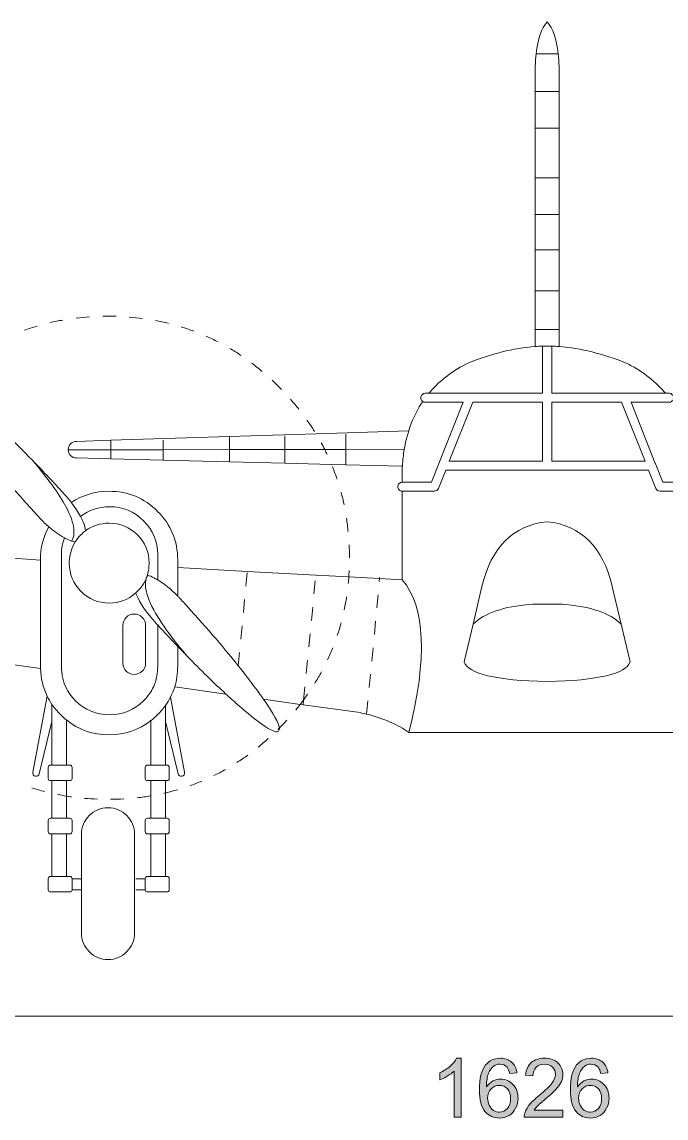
# Model space of a CAD drawing. Header units: millimetres. Extents: x 59 to 361, y 42 to 244.
# Drawn here: x 254.8 to 285.3, y 169.8 to 221.7 of the extents above; entities that cross this region are included whole.
import ezdxf

# ---------------------------------------------------------------- set-up
doc = ezdxf.new("R2010")
doc.units = ezdxf.units.MM
doc.header["$MEASUREMENT"] = 0
doc.layers.add('4-view', color=7, linetype='Continuous', lineweight=0)

# ---------------------------------------------------------------- blocks, each defined once
blk = doc.blocks.new('Block_2')
at = {"layer": '4-view'}
h = blk.add_hatch(color=7, dxfattribs=at)
h.dxf.hatch_style = 2
edge = h.paths.add_edge_path()
edge.add_spline(control_points=[(275.613, 169.807), (275.613, 169.807), (275.272, 169.807), (275.272, 169.807), (275.272, 169.807), (275.272, 171.981), (275.272, 171.981), (275.19, 171.902), (275.083, 171.824), (274.949, 171.746), (274.816, 171.667), (274.696, 171.608), (274.59, 171.569), (274.59, 171.569), (274.59, 171.899), (274.59, 171.899), (274.781, 171.989), (274.948, 172.097), (275.09, 172.225), (275.233, 172.353), (275.334, 172.476), (275.393, 172.596), (275.393, 172.596), (275.613, 172.596), (275.613, 172.596), (275.613, 172.596), (275.613, 169.807), (275.613, 169.807)], knot_values=[0, 0, 0, 0, 1, 1, 1, 2, 2, 2, 3, 3, 3, 4, 4, 4, 5, 5, 5, 6, 6, 6, 7, 7, 7, 8, 8, 8, 9, 9, 9, 9], degree=3, periodic=0)
h = blk.add_hatch(color=7, dxfattribs=at)
h.dxf.hatch_style = 2
edge = h.paths.add_edge_path()
edge.add_spline(control_points=[(276.864, 170.707), (276.864, 170.59), (276.889, 170.477), (276.938, 170.37), (276.988, 170.263), (277.058, 170.181), (277.148, 170.125), (277.238, 170.068), (277.332, 170.04), (277.43, 170.04), (277.574, 170.04), (277.698, 170.098), (277.801, 170.215), (277.905, 170.331), (277.957, 170.489), (277.957, 170.688), (277.957, 170.88), (277.906, 171.032), (277.804, 171.142), (277.701, 171.253), (277.572, 171.308), (277.417, 171.308), (277.263, 171.308), (277.132, 171.253), (277.025, 171.142), (276.917, 171.032), (276.864, 170.887), (276.864, 170.707)], knot_values=[0, 0, 0, 0, 1, 1, 1, 2, 2, 2, 3, 3, 3, 4, 4, 4, 5, 5, 5, 6, 6, 6, 7, 7, 7, 8, 8, 8, 9, 9, 9, 9], degree=3, periodic=0)
edge = h.paths.add_edge_path()
edge.add_spline(control_points=[(278.256, 171.905), (278.256, 171.905), (277.917, 171.878), (277.917, 171.878), (277.887, 172.012), (277.844, 172.109), (277.788, 172.17), (277.696, 172.267), (277.582, 172.316), (277.447, 172.316), (277.339, 172.316), (277.243, 172.286), (277.161, 172.225), (277.054, 172.147), (276.969, 172.032), (276.907, 171.882), (276.845, 171.732), (276.813, 171.518), (276.811, 171.24), (276.893, 171.365), (276.993, 171.458), (277.112, 171.518), (277.231, 171.579), (277.355, 171.609), (277.485, 171.609), (277.713, 171.609), (277.906, 171.525), (278.066, 171.358), (278.226, 171.191), (278.306, 170.974), (278.306, 170.709), (278.306, 170.535), (278.268, 170.373), (278.193, 170.223), (278.118, 170.074), (278.014, 169.959), (277.883, 169.879), (277.752, 169.8), (277.603, 169.76), (277.436, 169.76), (277.152, 169.76), (276.92, 169.864), (276.74, 170.074), (276.561, 170.282), (276.472, 170.627), (276.472, 171.107), (276.472, 171.644), (276.571, 172.034), (276.769, 172.278), (276.942, 172.49), (277.175, 172.596), (277.468, 172.596), (277.687, 172.596), (277.866, 172.535), (278.005, 172.413), (278.145, 172.29), (278.229, 172.121), (278.256, 171.905)], knot_values=[0, 0, 0, 0, 1, 1, 1, 2, 2, 2, 3, 3, 3, 4, 4, 4, 5, 5, 5, 6, 6, 6, 7, 7, 7, 8, 8, 8, 9, 9, 9, 10, 10, 10, 11, 11, 11, 12, 12, 12, 13, 13, 13, 14, 14, 14, 15, 15, 15, 16, 16, 16, 17, 17, 17, 18, 18, 18, 19, 19, 19, 19], degree=3, periodic=0)
h = blk.add_hatch(color=7, dxfattribs=at)
h.dxf.hatch_style = 2
edge = h.paths.add_edge_path()
edge.add_spline(control_points=[(280.437, 170.135), (280.437, 170.135), (280.437, 169.807), (280.437, 169.807), (280.437, 169.807), (278.601, 169.807), (278.601, 169.807), (278.599, 169.889), (278.612, 169.968), (278.641, 170.044), (278.688, 170.169), (278.763, 170.292), (278.866, 170.414), (278.969, 170.535), (279.118, 170.675), (279.312, 170.834), (279.614, 171.082), (279.818, 171.278), (279.924, 171.423), (280.03, 171.567), (280.083, 171.704), (280.083, 171.833), (280.083, 171.968), (280.035, 172.082), (279.938, 172.175), (279.842, 172.268), (279.716, 172.314), (279.56, 172.314), (279.396, 172.314), (279.265, 172.265), (279.166, 172.166), (279.068, 172.068), (279.018, 171.931), (279.017, 171.757), (279.017, 171.757), (278.666, 171.793), (278.666, 171.793), (278.69, 172.054), (278.78, 172.254), (278.937, 172.391), (279.093, 172.528), (279.304, 172.596), (279.568, 172.596), (279.834, 172.596), (280.045, 172.522), (280.201, 172.375), (280.356, 172.227), (280.434, 172.044), (280.434, 171.825), (280.434, 171.714), (280.411, 171.605), (280.366, 171.497), (280.32, 171.39), (280.244, 171.277), (280.139, 171.158), (280.034, 171.04), (279.858, 170.877), (279.613, 170.669), (279.409, 170.498), (279.277, 170.381), (279.219, 170.32), (279.161, 170.259), (279.113, 170.197), (279.075, 170.135), (279.075, 170.135), (280.437, 170.135), (280.437, 170.135)], knot_values=[0, 0, 0, 0, 1, 1, 1, 2, 2, 2, 3, 3, 3, 4, 4, 4, 5, 5, 5, 6, 6, 6, 7, 7, 7, 8, 8, 8, 9, 9, 9, 10, 10, 10, 11, 11, 11, 12, 12, 12, 13, 13, 13, 14, 14, 14, 15, 15, 15, 16, 16, 16, 17, 17, 17, 18, 18, 18, 19, 19, 19, 20, 20, 20, 21, 21, 21, 22, 22, 22, 22], degree=3, periodic=0)
h = blk.add_hatch(color=7, dxfattribs=at)
h.dxf.hatch_style = 2
edge = h.paths.add_edge_path()
edge.add_spline(control_points=[(281.18, 170.707), (281.18, 170.59), (281.205, 170.477), (281.255, 170.37), (281.305, 170.263), (281.375, 170.181), (281.465, 170.125), (281.554, 170.068), (281.648, 170.04), (281.747, 170.04), (281.891, 170.04), (282.015, 170.098), (282.118, 170.215), (282.222, 170.331), (282.274, 170.489), (282.274, 170.688), (282.274, 170.88), (282.223, 171.032), (282.12, 171.142), (282.018, 171.253), (281.889, 171.308), (281.734, 171.308), (281.58, 171.308), (281.449, 171.253), (281.342, 171.142), (281.234, 171.032), (281.18, 170.887), (281.18, 170.707)], knot_values=[0, 0, 0, 0, 1, 1, 1, 2, 2, 2, 3, 3, 3, 4, 4, 4, 5, 5, 5, 6, 6, 6, 7, 7, 7, 8, 8, 8, 9, 9, 9, 9], degree=3, periodic=0)
edge = h.paths.add_edge_path()
edge.add_spline(control_points=[(282.573, 171.905), (282.573, 171.905), (282.234, 171.878), (282.234, 171.878), (282.204, 172.012), (282.161, 172.109), (282.105, 172.17), (282.013, 172.267), (281.899, 172.316), (281.764, 172.316), (281.656, 172.316), (281.56, 172.286), (281.478, 172.225), (281.371, 172.147), (281.286, 172.032), (281.224, 171.882), (281.162, 171.732), (281.13, 171.518), (281.127, 171.24), (281.209, 171.365), (281.31, 171.458), (281.428, 171.518), (281.547, 171.579), (281.672, 171.609), (281.802, 171.609), (282.029, 171.609), (282.223, 171.525), (282.383, 171.358), (282.543, 171.191), (282.623, 170.974), (282.623, 170.709), (282.623, 170.535), (282.585, 170.373), (282.51, 170.223), (282.434, 170.074), (282.331, 169.959), (282.2, 169.879), (282.069, 169.8), (281.919, 169.76), (281.753, 169.76), (281.468, 169.76), (281.237, 169.864), (281.057, 170.074), (280.878, 170.282), (280.788, 170.627), (280.788, 171.107), (280.788, 171.644), (280.887, 172.034), (281.086, 172.278), (281.259, 172.49), (281.492, 172.596), (281.785, 172.596), (282.003, 172.596), (282.183, 172.535), (282.322, 172.413), (282.462, 172.29), (282.545, 172.121), (282.573, 171.905)], knot_values=[0, 0, 0, 0, 1, 1, 1, 2, 2, 2, 3, 3, 3, 4, 4, 4, 5, 5, 5, 6, 6, 6, 7, 7, 7, 8, 8, 8, 9, 9, 9, 10, 10, 10, 11, 11, 11, 12, 12, 12, 13, 13, 13, 14, 14, 14, 15, 15, 15, 16, 16, 16, 17, 17, 17, 18, 18, 18, 19, 19, 19, 19], degree=3, periodic=0)
for points, knots in [([(275.613, 169.807), (275.613, 169.807), (275.272, 169.807), (275.272, 169.807), (275.272, 169.807), (275.272, 171.981), (275.272, 171.981), (275.19, 171.902), (275.083, 171.824), (274.949, 171.746), (274.816, 171.667), (274.696, 171.608), (274.59, 171.569), (274.59, 171.569), (274.59, 171.899), (274.59, 171.899), (274.781, 171.989), (274.948, 172.097), (275.09, 172.225), (275.233, 172.353), (275.334, 172.476), (275.393, 172.596), (275.393, 172.596), (275.613, 172.596), (275.613, 172.596), (275.613, 172.596), (275.613, 169.807), (275.613, 169.807)], [0, 0, 0, 0, 1, 1, 1, 2, 2, 2, 3, 3, 3, 4, 4, 4, 5, 5, 5, 6, 6, 6, 7, 7, 7, 8, 8, 8, 9, 9, 9, 9]), ([(278.256, 171.905), (278.256, 171.905), (277.917, 171.878), (277.917, 171.878), (277.887, 172.012), (277.844, 172.109), (277.788, 172.17), (277.696, 172.267), (277.582, 172.316), (277.447, 172.316), (277.339, 172.316), (277.243, 172.286), (277.161, 172.225), (277.054, 172.147), (276.969, 172.032), (276.907, 171.882), (276.845, 171.732), (276.813, 171.518), (276.811, 171.24), (276.893, 171.365), (276.993, 171.458), (277.112, 171.518), (277.231, 171.579), (277.355, 171.609), (277.485, 171.609), (277.713, 171.609), (277.906, 171.525), (278.066, 171.358), (278.226, 171.191), (278.306, 170.974), (278.306, 170.709), (278.306, 170.535), (278.268, 170.373), (278.193, 170.223), (278.118, 170.074), (278.014, 169.959), (277.883, 169.879), (277.752, 169.8), (277.603, 169.76), (277.436, 169.76), (277.152, 169.76), (276.92, 169.864), (276.74, 170.074), (276.561, 170.282), (276.472, 170.627), (276.472, 171.107), (276.472, 171.644), (276.571, 172.034), (276.769, 172.278), (276.942, 172.49), (277.175, 172.596), (277.468, 172.596), (277.687, 172.596), (277.866, 172.535), (278.005, 172.413), (278.145, 172.29), (278.229, 172.121), (278.256, 171.905)], [0, 0, 0, 0, 1, 1, 1, 2, 2, 2, 3, 3, 3, 4, 4, 4, 5, 5, 5, 6, 6, 6, 7, 7, 7, 8, 8, 8, 9, 9, 9, 10, 10, 10, 11, 11, 11, 12, 12, 12, 13, 13, 13, 14, 14, 14, 15, 15, 15, 16, 16, 16, 17, 17, 17, 18, 18, 18, 19, 19, 19, 19]), ([(280.437, 170.135), (280.437, 170.135), (280.437, 169.807), (280.437, 169.807), (280.437, 169.807), (278.601, 169.807), (278.601, 169.807), (278.599, 169.889), (278.612, 169.968), (278.641, 170.044), (278.688, 170.169), (278.763, 170.292), (278.866, 170.414), (278.969, 170.535), (279.118, 170.675), (279.312, 170.834), (279.614, 171.082), (279.818, 171.278), (279.924, 171.423), (280.03, 171.567), (280.083, 171.704), (280.083, 171.833), (280.083, 171.968), (280.035, 172.082), (279.938, 172.175), (279.842, 172.268), (279.716, 172.314), (279.56, 172.314), (279.396, 172.314), (279.265, 172.265), (279.166, 172.166), (279.068, 172.068), (279.018, 171.931), (279.017, 171.757), (279.017, 171.757), (278.666, 171.793), (278.666, 171.793), (278.69, 172.054), (278.78, 172.254), (278.937, 172.391), (279.093, 172.528), (279.304, 172.596), (279.568, 172.596), (279.834, 172.596), (280.045, 172.522), (280.201, 172.375), (280.356, 172.227), (280.434, 172.044), (280.434, 171.825), (280.434, 171.714), (280.411, 171.605), (280.366, 171.497), (280.32, 171.39), (280.244, 171.277), (280.139, 171.158), (280.034, 171.04), (279.858, 170.877), (279.613, 170.669), (279.409, 170.498), (279.277, 170.381), (279.219, 170.32), (279.161, 170.259), (279.113, 170.197), (279.075, 170.135), (279.075, 170.135), (280.437, 170.135), (280.437, 170.135)], [0, 0, 0, 0, 1, 1, 1, 2, 2, 2, 3, 3, 3, 4, 4, 4, 5, 5, 5, 6, 6, 6, 7, 7, 7, 8, 8, 8, 9, 9, 9, 10, 10, 10, 11, 11, 11, 12, 12, 12, 13, 13, 13, 14, 14, 14, 15, 15, 15, 16, 16, 16, 17, 17, 17, 18, 18, 18, 19, 19, 19, 20, 20, 20, 21, 21, 21, 22, 22, 22, 22]), ([(282.573, 171.905), (282.573, 171.905), (282.234, 171.878), (282.234, 171.878), (282.204, 172.012), (282.161, 172.109), (282.105, 172.17), (282.013, 172.267), (281.899, 172.316), (281.764, 172.316), (281.656, 172.316), (281.56, 172.286), (281.478, 172.225), (281.371, 172.147), (281.286, 172.032), (281.224, 171.882), (281.162, 171.732), (281.13, 171.518), (281.127, 171.24), (281.209, 171.365), (281.31, 171.458), (281.428, 171.518), (281.547, 171.579), (281.672, 171.609), (281.802, 171.609), (282.029, 171.609), (282.223, 171.525), (282.383, 171.358), (282.543, 171.191), (282.623, 170.974), (282.623, 170.709), (282.623, 170.535), (282.585, 170.373), (282.51, 170.223), (282.434, 170.074), (282.331, 169.959), (282.2, 169.879), (282.069, 169.8), (281.919, 169.76), (281.753, 169.76), (281.468, 169.76), (281.237, 169.864), (281.057, 170.074), (280.878, 170.282), (280.788, 170.627), (280.788, 171.107), (280.788, 171.644), (280.887, 172.034), (281.086, 172.278), (281.259, 172.49), (281.492, 172.596), (281.785, 172.596), (282.003, 172.596), (282.183, 172.535), (282.322, 172.413), (282.462, 172.29), (282.545, 172.121), (282.573, 171.905)], [0, 0, 0, 0, 1, 1, 1, 2, 2, 2, 3, 3, 3, 4, 4, 4, 5, 5, 5, 6, 6, 6, 7, 7, 7, 8, 8, 8, 9, 9, 9, 10, 10, 10, 11, 11, 11, 12, 12, 12, 13, 13, 13, 14, 14, 14, 15, 15, 15, 16, 16, 16, 17, 17, 17, 18, 18, 18, 19, 19, 19, 19]), ([(276.864, 170.707), (276.864, 170.59), (276.889, 170.477), (276.938, 170.37), (276.988, 170.263), (277.058, 170.181), (277.148, 170.125), (277.238, 170.068), (277.332, 170.04), (277.43, 170.04), (277.574, 170.04), (277.698, 170.098), (277.801, 170.215), (277.905, 170.331), (277.957, 170.489), (277.957, 170.688), (277.957, 170.88), (277.906, 171.032), (277.804, 171.142), (277.701, 171.253), (277.572, 171.308), (277.417, 171.308), (277.263, 171.308), (277.132, 171.253), (277.025, 171.142), (276.917, 171.032), (276.864, 170.887), (276.864, 170.707)], [0, 0, 0, 0, 1, 1, 1, 2, 2, 2, 3, 3, 3, 4, 4, 4, 5, 5, 5, 6, 6, 6, 7, 7, 7, 8, 8, 8, 9, 9, 9, 9]), ([(281.18, 170.707), (281.18, 170.59), (281.205, 170.477), (281.255, 170.37), (281.305, 170.263), (281.375, 170.181), (281.465, 170.125), (281.554, 170.068), (281.648, 170.04), (281.747, 170.04), (281.891, 170.04), (282.015, 170.098), (282.118, 170.215), (282.222, 170.331), (282.274, 170.489), (282.274, 170.688), (282.274, 170.88), (282.223, 171.032), (282.12, 171.142), (282.018, 171.253), (281.889, 171.308), (281.734, 171.308), (281.58, 171.308), (281.449, 171.253), (281.342, 171.142), (281.234, 171.032), (281.18, 170.887), (281.18, 170.707)], [0, 0, 0, 0, 1, 1, 1, 2, 2, 2, 3, 3, 3, 4, 4, 4, 5, 5, 5, 6, 6, 6, 7, 7, 7, 8, 8, 8, 9, 9, 9, 9])]:
    blk.add_open_spline(points, degree=3, knots=knots, dxfattribs=at)
blk = doc.blocks.new('Block_1')
at = {"layer": '4-view'}
blk.add_blockref('Block_2', (0, 0), dxfattribs=at)

msp = doc.modelspace()

# ---------------------------------------------------------------- linework, layer by layer
at = {"layer": '4-view', "color": 7, "lineweight": 18}
for p, q in [((280.212, 220.209), (279.164, 220.209)), ((279.117, 218.427), (280.259, 218.427)), ((279.117, 218.427), (279.117, 216.693)), ((280.259, 216.693), (280.259, 218.427)), ((279.117, 216.693), (279.117, 214.335)), ((279.117, 216.693), (280.259, 216.693)), ((280.259, 214.335), (280.259, 216.693)), ((279.117, 214.335), (280.259, 214.335)), ((279.117, 214.335), (279.117, 212.6)), ((280.259, 212.6), (280.259, 214.335)), ((279.117, 212.6), (279.117, 210.923)), ((279.117, 212.6), (280.259, 212.6)), ((280.259, 210.923), (280.259, 212.6)), ((279.117, 210.923), (279.117, 208.978)), ((279.117, 210.923), (280.259, 210.923)), ((280.259, 208.978), (280.259, 210.923)), ((279.117, 208.978), (280.259, 208.978)), ((279.117, 208.978), (279.117, 207.144)), ((280.259, 207.144), (280.259, 208.978)), ((279.117, 207.144), (279.117, 206.337)), ((279.117, 207.144), (280.259, 207.144)), ((280.259, 206.337), (280.259, 207.144)), ((270.14, 201.464), (270.14, 202.182)), ((264.626, 202.071), (258.988, 201.893)), ((258.988, 201.893), (258.988, 201.443)), ((261.482, 201.448), (261.482, 201.893)), ((264.626, 201.453), (264.626, 202.071)), ((267.252, 201.459), (267.252, 202.103)), ((258.988, 201.443), (256.97, 201.437)), ((261.482, 201.448), (258.988, 201.443)), ((258.988, 201.443), (258.988, 201.013)), ((261.482, 201.448), (264.626, 201.453)), ((261.482, 200.95), (261.482, 201.448)), ((264.626, 201.453), (267.252, 201.459)), ((264.626, 200.871), (264.626, 201.453)), ((267.252, 200.809), (267.252, 201.459)), ((272.912, 201.469), (270.14, 201.463)), ((270.14, 200.735), (270.14, 201.463)), ((258.988, 201.013), (261.482, 200.95)), ((261.482, 200.95), (264.626, 200.871)), ((264.626, 200.871), (267.252, 200.809)), ((272.823, 200.672), (270.14, 200.735)), ((272.817, 199.483), (272.817, 195.28)), ((262.163, 195.862), (262.163, 194.504)), ((265.402, 194.981), (265.455, 195.605)), ((268.625, 194.609), (268.688, 195.238)), ((271.613, 193.944), (271.665, 194.572)), ((265.287, 193.723), (265.34, 194.352)), ((268.51, 193.351), (268.573, 193.98)), ((265.161, 192.465), (265.224, 193.094)), ((271.497, 192.686), (271.55, 193.314)), ((268.384, 192.094), (268.447, 192.722)), ((262.163, 192.204), (262.163, 192.125)), ((265.035, 191.208), (265.099, 191.837)), ((271.372, 191.428), (271.434, 192.057)), ((268.259, 190.836), (268.321, 191.465)), ((271.245, 190.17), (271.309, 190.799)), ((262.022, 190.202), (264.454, 189.861)), ((268.132, 189.578), (268.195, 190.207)), ((256.2, 188.567), (256.2, 189.373)), ((261.582, 188.567), (261.582, 189.321)), ((268.112, 189.353), (268.132, 189.578)), ((271.12, 188.912), (271.183, 189.541)), ((256.2, 188.567), (256.195, 186.491)), ((256.886, 188.635), (256.886, 186.491)), ((260.896, 188.603), (260.896, 186.491)), ((261.587, 186.491), (261.582, 188.567)), ((273.132, 188.037), (286.244, 188.037)), ((256.886, 186.491), (256.195, 186.491)), ((260.896, 186.491), (261.587, 186.491)), ((256.886, 185.757), (256.195, 185.757)), ((260.896, 185.757), (261.587, 185.757)), ((256.195, 183.971), (256.886, 183.971)), ((261.587, 183.971), (260.896, 183.971)), ((256.886, 183.237), (256.195, 183.237)), ((256.195, 181.214), (256.195, 183.237)), ((256.886, 181.214), (256.886, 183.237)), ((260.896, 183.237), (261.587, 183.237)), ((260.896, 183.237), (260.896, 181.214)), ((261.587, 181.214), (261.587, 183.237)), ((256.195, 181.214), (256.886, 181.214)), ((257.599, 181.109), (257.154, 181.109)), ((257.154, 181.109), (257.154, 180.585)), ((257.599, 180.585), (257.599, 181.109)), ((260.628, 181.109), (260.183, 181.109)), ((260.628, 181.109), (260.628, 180.585)), ((261.587, 181.214), (260.896, 181.214)), ((257.599, 180.585), (257.154, 180.585)), ((260.183, 180.585), (260.628, 180.585)), ((198.405, 174.593), (360.994, 174.593))]:
    msp.add_line(p, q, dxfattribs=at)
for points in [[(274.075, 204.121), (279.468, 204.121), (279.468, 206.358)], [(285.301, 204.121), (279.908, 204.121), (279.908, 206.358)], [(273.122, 202.344), (268.725, 202.202), (264.626, 202.071)], [(270.14, 201.464), (269.139, 201.459), (267.252, 201.459)], [(270.14, 200.735), (269.464, 200.751), (267.252, 200.809)], [(272.817, 195.28), (271.738, 195.337), (270.281, 195.416), (268.709, 195.5), (265.465, 195.678), (262.163, 195.862)], [(271.728, 195.201), (271.738, 195.337), (271.744, 195.385)], [(256.195, 185.757), (256.195, 185.16), (256.195, 183.971)], [(256.886, 183.971), (256.886, 185.024), (256.886, 185.757)], [(260.896, 185.757), (260.896, 185.034), (260.896, 183.971)], [(261.587, 183.971), (261.587, 185.176), (261.587, 185.757)]]:
    msp.add_lwpolyline(points, dxfattribs=at)
for points in [[(276.156, 203.701), (275.045, 200.898), (279.468, 200.898), (279.468, 203.701), (276.156, 203.701)], [(283.22, 203.701), (284.331, 200.898), (279.908, 200.898), (279.908, 203.701), (283.22, 203.701)]]:
    msp.add_lwpolyline(points, close=True, dxfattribs=at)
for points, knots in [([(279.164, 220.209), (279.243, 220.927), (279.421, 221.436), (279.688, 221.729), (279.955, 221.436), (280.134, 220.927), (280.212, 220.209)], [0, 0, 0, 0, 1, 1, 1, 2, 2, 2, 2]), ([(279.164, 220.209), (279.127, 219.848), (279.111, 219.428), (279.117, 218.952), (279.117, 218.952), (279.117, 218.427), (279.117, 218.427)], [0, 0, 0, 0, 1, 1, 1, 2, 2, 2, 2]), ([(280.259, 218.427), (280.259, 218.427), (280.259, 218.952), (280.259, 218.952), (280.265, 219.428), (280.249, 219.848), (280.212, 220.209)], [0, 0, 0, 0, 1, 1, 1, 2, 2, 2, 2]), ([(258.616, 207.773), (258.694, 207.779), (258.778, 207.779), (258.857, 207.779), (258.988, 207.779), (259.114, 207.779), (259.244, 207.773)], [0, 0, 0, 0, 1, 1, 1, 2, 2, 2, 2]), ([(279.117, 206.337), (278.085, 206.253), (277.031, 205.997), (275.967, 205.567), (275.228, 205.206), (274.62, 204.75), (274.143, 204.199), (274.117, 204.173), (274.097, 204.147), (274.075, 204.121)], [0, 0, 0, 0, 1, 1, 1, 2, 2, 2, 3, 3, 3, 3]), ([(279.908, 206.358), (279.819, 206.364), (279.736, 206.364), (279.651, 206.364), (279.589, 206.364), (279.525, 206.364), (279.468, 206.358)], [0, 0, 0, 0, 1, 1, 1, 2, 2, 2, 2]), ([(285.301, 204.121), (285.28, 204.147), (285.259, 204.173), (285.233, 204.199), (284.756, 204.75), (284.147, 205.206), (283.409, 205.567), (282.345, 205.997), (281.291, 206.253), (280.259, 206.337)], [0, 0, 0, 0, 1, 1, 1, 2, 2, 2, 3, 3, 3, 3]), ([(255.273, 200.95), (254.402, 201.846), (253.596, 202.616), (252.856, 203.266), (251.735, 204.246), (251.09, 204.666), (250.928, 204.514), (250.766, 204.362), (251.127, 203.691), (252.013, 202.491), (252.898, 201.29), (254.051, 199.918), (255.472, 198.372), (255.498, 198.346), (255.545, 198.293), (255.623, 198.204), (255.765, 198.052), (255.911, 197.916), (256.053, 197.79)], [0, 0, 0, 0, 1, 1, 1, 2, 2, 2, 3, 3, 3, 4, 4, 4, 5, 5, 5, 6, 6, 6, 6]), ([(266.639, 204.739), (266.749, 204.639), (266.854, 204.535), (266.958, 204.43), (267, 204.388), (267.042, 204.346), (267.084, 204.304)], [0, 0, 0, 0, 1, 1, 1, 2, 2, 2, 2]), ([(272.817, 199.902), (272.817, 199.902), (274.196, 199.902), (274.196, 199.902), (274.196, 199.902), (274.531, 200.741), (274.531, 200.741), (274.537, 200.761), (274.547, 200.783), (274.558, 200.798), (274.558, 200.798), (275.71, 203.701), (275.71, 203.701), (275.71, 203.701), (273.902, 203.701), (273.902, 203.701), (273.855, 203.701), (273.818, 203.712), (273.787, 203.733)], [0, 0, 0, 0, 1, 1, 1, 2, 2, 2, 3, 3, 3, 4, 4, 4, 5, 5, 5, 6, 6, 6, 6]), ([(273.787, 203.733), (273.761, 203.696), (273.735, 203.659), (273.714, 203.623), (273.463, 203.235), (273.263, 202.811), (273.122, 202.344)], [0, 0, 0, 0, 1, 1, 1, 2, 2, 2, 2]), ([(274.075, 204.121), (274.075, 204.121), (273.902, 204.121), (273.902, 204.121), (273.845, 204.121), (273.793, 204.1), (273.756, 204.057), (273.714, 204.021), (273.693, 203.969), (273.693, 203.911), (273.693, 203.874), (273.698, 203.843), (273.714, 203.816), (273.725, 203.796), (273.74, 203.775), (273.756, 203.759), (273.767, 203.749), (273.777, 203.738), (273.787, 203.733)], [0, 0, 0, 0, 1, 1, 1, 2, 2, 2, 3, 3, 3, 4, 4, 4, 5, 5, 5, 6, 6, 6, 6]), ([(285.589, 203.733), (285.558, 203.712), (285.521, 203.701), (285.474, 203.701), (285.474, 203.701), (283.666, 203.701), (283.666, 203.701), (283.666, 203.701), (284.818, 200.798), (284.818, 200.798), (284.829, 200.783), (284.84, 200.761), (284.845, 200.741), (284.845, 200.741), (285.18, 199.902), (285.18, 199.902), (285.18, 199.902), (286.558, 199.902), (286.558, 199.902)], [0, 0, 0, 0, 1, 1, 1, 2, 2, 2, 3, 3, 3, 4, 4, 4, 5, 5, 5, 6, 6, 6, 6]), ([(285.589, 203.733), (285.6, 203.738), (285.61, 203.749), (285.62, 203.759), (285.636, 203.775), (285.652, 203.796), (285.663, 203.816), (285.678, 203.843), (285.683, 203.874), (285.683, 203.911), (285.683, 203.969), (285.663, 204.021), (285.62, 204.057), (285.584, 204.1), (285.532, 204.121), (285.474, 204.121), (285.474, 204.121), (285.301, 204.121), (285.301, 204.121)], [0, 0, 0, 0, 1, 1, 1, 2, 2, 2, 3, 3, 3, 4, 4, 4, 5, 5, 5, 6, 6, 6, 6]), ([(258.988, 201.893), (258.988, 201.893), (257.363, 201.841), (257.363, 201.841), (257.254, 201.841), (257.165, 201.804), (257.085, 201.726), (257.007, 201.647), (256.97, 201.558), (256.97, 201.448), (256.97, 201.443), (256.97, 201.443), (256.97, 201.437)], [0, 0, 0, 0, 1, 1, 1, 2, 2, 2, 3, 3, 3, 4, 4, 4, 4]), ([(268.977, 201.773), (269.034, 201.668), (269.087, 201.563), (269.139, 201.459), (269.176, 201.38), (269.218, 201.296), (269.254, 201.217)], [0, 0, 0, 0, 1, 1, 1, 2, 2, 2, 2]), ([(256.97, 201.437), (256.976, 201.332), (257.012, 201.244), (257.085, 201.17), (257.165, 201.092), (257.254, 201.055), (257.363, 201.055), (257.363, 201.055), (258.988, 201.013), (258.988, 201.013)], [0, 0, 0, 0, 1, 1, 1, 2, 2, 2, 3, 3, 3, 3]), ([(255.273, 200.95), (256.006, 200.086), (256.535, 199.352), (256.86, 198.749), (257.023, 198.45), (257.133, 198.178), (257.19, 197.942), (257.28, 197.601), (257.258, 197.329), (257.133, 197.119)], [0, 0, 0, 0, 1, 1, 1, 2, 2, 2, 3, 3, 3, 3]), ([(257.117, 198.943), (257.001, 199.095), (256.871, 199.247), (256.729, 199.404), (256.713, 199.425), (256.692, 199.446), (256.666, 199.472), (256.184, 199.996), (255.718, 200.489), (255.273, 200.95)], [0, 0, 0, 0, 1, 1, 1, 2, 2, 2, 3, 3, 3, 3]), ([(272.823, 200.672), (272.817, 200.656), (272.817, 200.646), (272.817, 200.636), (272.817, 200.636), (272.817, 199.902), (272.817, 199.902)], [0, 0, 0, 0, 1, 1, 1, 2, 2, 2, 2]), ([(286.558, 199.483), (286.558, 199.483), (285.039, 199.483), (285.039, 199.483), (284.997, 199.483), (284.955, 199.493), (284.918, 199.519), (284.882, 199.545), (284.86, 199.577), (284.845, 199.614), (284.845, 199.614), (284.499, 200.478), (284.499, 200.478), (284.499, 200.478), (274.877, 200.478), (274.877, 200.478), (274.877, 200.478), (274.531, 199.614), (274.531, 199.614), (274.516, 199.577), (274.495, 199.545), (274.458, 199.519), (274.421, 199.493), (274.38, 199.483), (274.338, 199.483), (274.338, 199.483), (272.817, 199.483), (272.817, 199.483)], [0, 0, 0, 0, 1, 1, 1, 2, 2, 2, 3, 3, 3, 4, 4, 4, 5, 5, 5, 6, 6, 6, 7, 7, 7, 8, 8, 8, 9, 9, 9, 9]), ([(255.655, 196.218), (255.655, 196.218), (253.254, 196.391), (253.254, 196.391), (253.254, 196.391), (249.224, 196.679), (249.224, 196.679), (249.224, 196.679), (247.416, 196.805), (247.416, 196.805), (247.416, 196.805), (244.739, 196.999), (244.739, 196.999), (244.739, 196.999), (240.74, 197.282), (240.74, 197.282), (240.74, 197.282), (237.858, 197.486), (237.858, 197.486), (237.858, 197.486), (234.546, 197.722), (234.546, 197.722), (234.546, 197.722), (230.877, 197.984), (230.877, 197.984), (230.877, 197.984), (227.063, 198.257), (227.063, 198.257), (227.063, 198.257), (222.896, 198.55), (222.896, 198.55), (222.896, 198.55), (218.153, 198.891), (218.153, 198.891), (218.153, 198.891), (214.867, 199.121), (214.867, 199.121), (214.867, 199.121), (210.858, 199.409), (210.858, 199.409), (210.858, 199.409), (206.734, 199.703), (206.734, 199.703), (206.734, 199.703), (206.168, 199.745), (206.168, 199.745), (204.68, 199.844), (203.406, 199.913), (202.353, 199.954), (199.869, 200.054), (198.585, 200.002), (198.501, 199.792), (198.465, 199.745), (198.449, 199.692), (198.465, 199.645), (198.533, 199.289), (199.78, 198.88), (202.201, 198.424), (202.568, 198.356), (202.961, 198.283), (203.38, 198.215), (203.38, 198.215), (206.551, 197.779), (206.551, 197.779), (206.551, 197.779), (210.644, 197.224), (210.644, 197.224), (210.644, 197.224), (214.632, 196.679), (214.632, 196.679), (214.632, 196.679), (217.896, 196.234), (217.896, 196.234), (217.896, 196.234), (222.608, 195.589), (222.608, 195.589), (222.608, 195.589), (226.753, 195.023), (226.753, 195.023), (226.753, 195.023), (230.542, 194.509), (230.542, 194.509), (230.542, 194.509), (234.184, 194.011), (234.184, 194.011), (234.184, 194.011), (237.475, 193.561), (237.475, 193.561), (237.475, 193.561), (240.342, 193.173), (240.342, 193.173), (240.342, 193.173), (244.319, 192.628), (244.319, 192.628), (244.319, 192.628), (248.171, 192.104), (248.171, 192.104), (248.171, 192.104), (248.774, 192.02), (248.774, 192.02), (248.774, 192.02), (252.783, 191.475), (252.783, 191.475), (252.783, 191.475), (255.66, 191.082), (255.66, 191.082)], [0, 0, 0, 0, 1, 1, 1, 2, 2, 2, 3, 3, 3, 4, 4, 4, 5, 5, 5, 6, 6, 6, 7, 7, 7, 8, 8, 8, 9, 9, 9, 10, 10, 10, 11, 11, 11, 12, 12, 12, 13, 13, 13, 14, 14, 14, 15, 15, 15, 16, 16, 16, 17, 17, 17, 18, 18, 18, 19, 19, 19, 20, 20, 20, 21, 21, 21, 22, 22, 22, 23, 23, 23, 24, 24, 24, 25, 25, 25, 26, 26, 26, 27, 27, 27, 28, 28, 28, 29, 29, 29, 30, 30, 30, 31, 31, 31, 32, 32, 32, 33, 33, 33, 34, 34, 34, 35, 35, 35, 35]), ([(272.817, 199.483), (272.817, 199.483), (272.812, 199.483), (272.812, 199.483), (272.755, 199.483), (272.702, 199.503), (272.666, 199.54), (272.623, 199.582), (272.603, 199.635), (272.603, 199.692), (272.603, 199.75), (272.623, 199.802), (272.666, 199.839), (272.702, 199.881), (272.755, 199.902), (272.812, 199.902), (272.812, 199.902), (272.817, 199.902), (272.817, 199.902)], [0, 0, 0, 0, 1, 1, 1, 2, 2, 2, 3, 3, 3, 4, 4, 4, 5, 5, 5, 6, 6, 6, 6]), ([(262.163, 195.862), (262.163, 195.862), (262.163, 196.223), (262.163, 196.223), (262.163, 197.119), (261.844, 197.889), (261.21, 198.524), (260.576, 199.158), (259.806, 199.477), (258.909, 199.477), (258.238, 199.477), (257.641, 199.299), (257.117, 198.943)], [0, 0, 0, 0, 1, 1, 1, 2, 2, 2, 3, 3, 3, 4, 4, 4, 4]), ([(257.557, 198.283), (257.95, 198.592), (258.411, 198.744), (258.93, 198.744), (258.93, 198.744), (258.935, 198.744), (258.935, 198.744), (259.564, 198.744), (260.099, 198.524), (260.544, 198.078), (260.989, 197.633), (261.215, 197.093), (261.215, 196.464), (261.215, 196.464), (261.215, 195.275), (261.215, 195.275)], [0, 0, 0, 0, 1, 1, 1, 2, 2, 2, 3, 3, 3, 4, 4, 4, 5, 5, 5, 5]), ([(257.798, 197.607), (257.783, 197.727), (257.741, 197.869), (257.678, 198.026), (257.641, 198.11), (257.604, 198.193), (257.557, 198.283)], [0, 0, 0, 0, 1, 1, 1, 2, 2, 2, 2]), ([(276.177, 193.179), (276.177, 193.179), (276.596, 194.96), (276.596, 194.96), (277.041, 196.836), (278.069, 197.858), (279.688, 198.031), (281.307, 197.858), (282.335, 196.836), (282.78, 194.96), (282.78, 194.96), (283.199, 193.179), (283.199, 193.179)], [0, 0, 0, 0, 1, 1, 1, 2, 2, 2, 3, 3, 3, 4, 4, 4, 4]), ([(256.053, 197.79), (255.786, 197.324), (255.655, 196.8), (255.655, 196.223), (255.655, 196.223), (255.655, 196.218), (255.655, 196.218)], [0, 0, 0, 0, 1, 1, 1, 2, 2, 2, 2]), ([(257.798, 197.607), (257.72, 197.549), (257.646, 197.486), (257.573, 197.413), (257.468, 197.308), (257.379, 197.198), (257.306, 197.077)], [0, 0, 0, 0, 1, 1, 1, 2, 2, 2, 2]), ([(260.728, 195.505), (260.765, 195.641), (260.791, 195.783), (260.801, 195.935), (260.806, 195.982), (260.806, 196.024), (260.806, 196.071), (260.806, 196.595), (260.623, 197.041), (260.251, 197.413), (259.884, 197.779), (259.438, 197.963), (258.914, 197.963), (258.49, 197.963), (258.118, 197.843), (257.798, 197.607)], [0, 0, 0, 0, 1, 1, 1, 2, 2, 2, 3, 3, 3, 4, 4, 4, 5, 5, 5, 5]), ([(261.215, 193.141), (261.215, 193.141), (261.215, 191.155), (261.215, 191.155), (261.215, 190.862), (261.168, 190.59), (261.069, 190.333), (260.958, 190.044), (260.78, 189.782), (260.544, 189.547), (260.099, 189.101), (259.564, 188.876), (258.935, 188.876), (258.935, 188.876), (258.93, 188.876), (258.93, 188.876), (258.302, 188.876), (257.761, 189.101), (257.316, 189.547), (256.923, 189.939), (256.708, 190.401), (256.661, 190.941), (256.655, 191.008), (256.651, 191.082), (256.651, 191.155), (256.651, 191.155), (256.651, 196.464), (256.651, 196.464), (256.651, 196.752), (256.698, 197.025), (256.792, 197.271)], [0, 0, 0, 0, 1, 1, 1, 2, 2, 2, 3, 3, 3, 4, 4, 4, 5, 5, 5, 6, 6, 6, 7, 7, 7, 8, 8, 8, 9, 9, 9, 10, 10, 10, 10]), ([(256.792, 197.271), (256.808, 197.266), (256.818, 197.255), (256.834, 197.25), (256.944, 197.192), (257.044, 197.151), (257.133, 197.119)], [0, 0, 0, 0, 1, 1, 1, 2, 2, 2, 2]), ([(257.306, 197.077), (257.133, 196.8), (257.039, 196.49), (257.023, 196.144), (257.023, 196.118), (257.023, 196.097), (257.023, 196.071), (257.023, 195.547), (257.206, 195.102), (257.573, 194.735), (257.945, 194.363), (258.39, 194.179), (258.914, 194.179), (259.401, 194.179), (259.822, 194.336), (260.172, 194.656)], [0, 0, 0, 0, 1, 1, 1, 2, 2, 2, 3, 3, 3, 4, 4, 4, 5, 5, 5, 5]), ([(255.66, 191.082), (255.655, 191.119), (255.655, 191.15), (255.655, 191.187), (255.655, 191.187), (255.655, 196.218), (255.655, 196.218)], [0, 0, 0, 0, 1, 1, 1, 2, 2, 2, 2]), ([(260.172, 194.656), (260.198, 194.682), (260.225, 194.709), (260.251, 194.735), (260.482, 194.96), (260.639, 195.217), (260.728, 195.505)], [0, 0, 0, 0, 1, 1, 1, 2, 2, 2, 2]), ([(262.163, 192.204), (261.771, 192.691), (261.456, 193.131), (261.215, 193.524), (260.659, 194.436), (260.502, 195.096), (260.743, 195.5)], [0, 0, 0, 0, 1, 1, 1, 2, 2, 2, 2]), ([(261.215, 195.275), (261.158, 195.311), (261.1, 195.343), (261.042, 195.369), (260.932, 195.427), (260.832, 195.468), (260.743, 195.5)], [0, 0, 0, 0, 1, 1, 1, 2, 2, 2, 2]), ([(270.297, 195.72), (270.292, 195.62), (270.286, 195.516), (270.281, 195.416), (270.276, 195.311), (270.266, 195.206), (270.255, 195.102)], [0, 0, 0, 0, 1, 1, 1, 2, 2, 2, 2]), ([(260.172, 194.656), (260.178, 194.635), (260.188, 194.614), (260.198, 194.593), (260.371, 194.179), (260.686, 193.723), (261.147, 193.215), (261.162, 193.194), (261.184, 193.173), (261.21, 193.147), (261.215, 193.141), (261.215, 193.141), (261.215, 193.141)], [0, 0, 0, 0, 1, 1, 1, 2, 2, 2, 3, 3, 3, 4, 4, 4, 4]), ([(262.163, 194.504), (262.19, 194.478), (262.221, 194.447), (262.253, 194.415), (262.331, 194.326), (262.378, 194.274), (262.405, 194.248), (263.416, 193.147), (264.291, 192.135), (265.035, 191.208), (265.334, 190.836), (265.607, 190.474), (265.864, 190.128), (266, 189.945), (266.125, 189.777), (266.236, 189.615)], [0, 0, 0, 0, 1, 1, 1, 2, 2, 2, 3, 3, 3, 4, 4, 4, 5, 5, 5, 5]), ([(283.199, 193.179), (282.654, 193.707), (281.747, 194.017), (280.479, 194.111), (280.369, 194.121), (280.254, 194.127), (280.139, 194.132), (280.139, 194.132), (279.316, 194.132), (279.316, 194.132), (279.175, 194.127), (279.033, 194.121), (278.897, 194.111), (277.629, 194.017), (276.722, 193.707), (276.177, 193.179)], [0, 0, 0, 0, 1, 1, 1, 2, 2, 2, 3, 3, 3, 4, 4, 4, 5, 5, 5, 5]), ([(260.482, 193.498), (260.586, 193.393), (260.639, 193.267), (260.639, 193.121), (260.639, 193.121), (260.639, 191.328), (260.639, 191.328), (260.639, 191.181), (260.586, 191.056), (260.482, 190.951), (260.377, 190.846), (260.251, 190.794), (260.104, 190.794), (260.104, 190.794), (260.099, 190.794), (260.099, 190.794), (259.952, 190.794), (259.826, 190.846), (259.722, 190.951), (259.617, 191.056), (259.564, 191.181), (259.564, 191.328), (259.564, 191.328), (259.564, 193.121), (259.564, 193.121), (259.564, 193.267), (259.617, 193.393), (259.722, 193.498), (259.826, 193.603), (259.952, 193.655), (260.099, 193.655), (260.099, 193.655), (260.104, 193.655), (260.104, 193.655), (260.251, 193.655), (260.377, 193.603), (260.482, 193.498), (260.482, 193.498), (260.482, 193.498), (260.482, 193.498)], [0, 0, 0, 0, 1, 1, 1, 2, 2, 2, 3, 3, 3, 4, 4, 4, 5, 5, 5, 6, 6, 6, 7, 7, 7, 8, 8, 8, 9, 9, 9, 10, 10, 10, 11, 11, 11, 12, 12, 12, 13, 13, 13, 13]), ([(276.177, 193.179), (276.177, 193.179), (275.758, 191.391), (275.758, 191.391), (275.947, 190.82), (277.256, 190.511), (279.683, 190.453), (282.12, 190.511), (283.429, 190.82), (283.618, 191.391), (283.618, 191.391), (283.199, 193.179), (283.199, 193.179)], [0, 0, 0, 0, 1, 1, 1, 2, 2, 2, 3, 3, 3, 4, 4, 4, 4]), ([(262.163, 192.125), (262.163, 192.125), (262.163, 191.187), (262.163, 191.187), (262.163, 190.836), (262.117, 190.511), (262.022, 190.202)], [0, 0, 0, 0, 1, 1, 1, 2, 2, 2, 2]), ([(255.975, 189.767), (255.975, 189.767), (255.293, 186.156), (255.293, 186.156), (255.283, 186.114), (255.288, 186.072), (255.314, 186.035), (255.335, 185.999), (255.367, 185.978), (255.408, 185.968), (255.45, 185.957), (255.492, 185.962), (255.529, 185.983), (255.565, 186.009), (255.587, 186.041), (255.597, 186.083), (255.597, 186.083), (256.2, 188.567), (256.2, 188.567)], [0, 0, 0, 0, 1, 1, 1, 2, 2, 2, 3, 3, 3, 4, 4, 4, 5, 5, 5, 6, 6, 6, 6]), ([(261.818, 189.709), (261.818, 189.709), (262.488, 186.156), (262.488, 186.156), (262.499, 186.114), (262.494, 186.072), (262.467, 186.035), (262.447, 185.999), (262.415, 185.978), (262.374, 185.967), (262.331, 185.957), (262.29, 185.962), (262.253, 185.983), (262.216, 186.009), (262.194, 186.041), (262.185, 186.083), (262.185, 186.083), (261.582, 188.567), (261.582, 188.567)], [0, 0, 0, 0, 1, 1, 1, 2, 2, 2, 3, 3, 3, 4, 4, 4, 5, 5, 5, 6, 6, 6, 6]), ([(264.454, 189.861), (264.595, 189.736), (264.731, 189.609), (264.868, 189.489), (264.915, 189.442), (264.967, 189.4), (265.019, 189.353), (265.937, 188.551), (266.534, 188.126), (266.812, 188.079), (266.87, 188.069), (266.916, 188.079), (266.948, 188.105), (266.98, 188.132), (266.99, 188.184), (266.985, 188.252), (266.958, 188.483), (266.712, 188.939), (266.236, 189.615)], [0, 0, 0, 0, 1, 1, 1, 2, 2, 2, 3, 3, 3, 4, 4, 4, 5, 5, 5, 6, 6, 6, 6]), ([(256.2, 189.373), (256.315, 189.206), (256.451, 189.043), (256.609, 188.886), (256.698, 188.797), (256.792, 188.713), (256.886, 188.635)], [0, 0, 0, 0, 1, 1, 1, 2, 2, 2, 2]), ([(261.582, 189.321), (261.472, 189.169), (261.351, 189.028), (261.21, 188.886), (261.11, 188.786), (261.011, 188.698), (260.911, 188.613), (260.906, 188.613), (260.901, 188.609), (260.896, 188.603)], [0, 0, 0, 0, 1, 1, 1, 2, 2, 2, 3, 3, 3, 3]), ([(273.132, 188.037), (272.623, 188.41), (271.953, 188.703), (271.12, 188.912), (271.02, 188.939), (270.92, 188.959), (270.821, 188.981), (270.821, 188.981), (268.112, 189.353), (268.112, 189.353), (268.112, 189.353), (267.981, 189.373), (267.981, 189.373), (267.981, 189.373), (266.236, 189.615), (266.236, 189.615)], [0, 0, 0, 0, 1, 1, 1, 2, 2, 2, 3, 3, 3, 4, 4, 4, 5, 5, 5, 5]), ([(268.132, 189.578), (268.08, 189.51), (268.028, 189.442), (267.981, 189.373), (267.913, 189.285), (267.839, 189.196), (267.766, 189.106)], [0, 0, 0, 0, 1, 1, 1, 2, 2, 2, 2]), ([(256.886, 188.635), (257.463, 188.168), (258.139, 187.932), (258.909, 187.932), (259.664, 187.932), (260.324, 188.158), (260.896, 188.603)], [0, 0, 0, 0, 1, 1, 1, 2, 2, 2, 2]), ([(267.341, 188.619), (267.226, 188.498), (267.105, 188.373), (266.985, 188.252), (266.974, 188.242), (266.964, 188.231), (266.958, 188.226), (266.943, 188.21), (266.932, 188.2), (266.916, 188.184)], [0, 0, 0, 0, 1, 1, 1, 2, 2, 2, 3, 3, 3, 3]), ([(256.195, 186.491), (256.195, 186.491), (256.126, 186.491), (256.126, 186.491), (256.058, 186.491), (256.022, 186.455), (256.022, 186.387), (256.022, 186.387), (256.022, 185.862), (256.022, 185.862), (256.022, 185.795), (256.058, 185.757), (256.126, 185.757), (256.126, 185.757), (256.195, 185.757), (256.195, 185.757)], [0, 0, 0, 0, 1, 1, 1, 2, 2, 2, 3, 3, 3, 4, 4, 4, 5, 5, 5, 5]), ([(256.886, 185.757), (256.886, 185.757), (257.049, 185.757), (257.049, 185.757), (257.117, 185.757), (257.154, 185.794), (257.154, 185.862), (257.154, 185.862), (257.154, 186.387), (257.154, 186.387), (257.154, 186.455), (257.117, 186.491), (257.049, 186.491), (257.049, 186.491), (256.886, 186.491), (256.886, 186.491)], [0, 0, 0, 0, 1, 1, 1, 2, 2, 2, 3, 3, 3, 4, 4, 4, 5, 5, 5, 5]), ([(260.896, 186.491), (260.896, 186.491), (260.733, 186.491), (260.733, 186.491), (260.665, 186.491), (260.628, 186.455), (260.628, 186.387), (260.628, 186.387), (260.628, 185.862), (260.628, 185.862), (260.628, 185.795), (260.665, 185.757), (260.733, 185.757), (260.733, 185.757), (260.896, 185.757), (260.896, 185.757)], [0, 0, 0, 0, 1, 1, 1, 2, 2, 2, 3, 3, 3, 4, 4, 4, 5, 5, 5, 5]), ([(261.587, 185.757), (261.587, 185.757), (261.655, 185.757), (261.655, 185.757), (261.723, 185.757), (261.76, 185.794), (261.76, 185.862), (261.76, 185.862), (261.76, 186.387), (261.76, 186.387), (261.76, 186.455), (261.723, 186.491), (261.655, 186.491), (261.655, 186.491), (261.587, 186.491), (261.587, 186.491)], [0, 0, 0, 0, 1, 1, 1, 2, 2, 2, 3, 3, 3, 4, 4, 4, 5, 5, 5, 5]), ([(257.127, 184.987), (257.049, 184.998), (256.965, 185.008), (256.886, 185.024), (256.744, 185.05), (256.603, 185.076), (256.462, 185.103)], [0, 0, 0, 0, 1, 1, 1, 2, 2, 2, 2]), ([(262.158, 185.328), (261.969, 185.27), (261.781, 185.223), (261.587, 185.176), (261.561, 185.171), (261.53, 185.16), (261.503, 185.155)], [0, 0, 0, 0, 1, 1, 1, 2, 2, 2, 2]), ([(257.599, 181.109), (257.599, 181.109), (257.599, 183.211), (257.599, 183.211), (257.599, 183.557), (257.72, 183.855), (257.966, 184.101), (258.212, 184.348), (258.511, 184.469), (258.857, 184.469), (258.857, 184.469), (258.862, 184.469), (258.862, 184.469), (259.208, 184.469), (259.501, 184.348), (259.748, 184.101), (259.994, 183.855), (260.12, 183.557), (260.12, 183.211), (260.12, 183.211), (260.12, 178.536), (260.12, 178.536), (260.12, 178.19), (259.994, 177.897), (259.748, 177.65), (259.501, 177.404), (259.208, 177.278), (258.862, 177.278), (258.862, 177.278), (258.857, 177.278), (258.857, 177.278), (258.511, 177.278), (258.212, 177.404), (257.966, 177.65), (257.72, 177.897), (257.599, 178.19), (257.599, 178.536), (257.599, 178.536), (257.599, 180.585), (257.599, 180.585)], [0, 0, 0, 0, 1, 1, 1, 2, 2, 2, 3, 3, 3, 4, 4, 4, 5, 5, 5, 6, 6, 6, 7, 7, 7, 8, 8, 8, 9, 9, 9, 10, 10, 10, 11, 11, 11, 12, 12, 12, 13, 13, 13, 13]), ([(256.195, 183.237), (256.195, 183.237), (256.126, 183.237), (256.126, 183.237), (256.058, 183.237), (256.022, 183.274), (256.022, 183.342), (256.022, 183.342), (256.022, 183.866), (256.022, 183.866), (256.022, 183.934), (256.058, 183.971), (256.126, 183.971), (256.126, 183.971), (256.195, 183.971), (256.195, 183.971)], [0, 0, 0, 0, 1, 1, 1, 2, 2, 2, 3, 3, 3, 4, 4, 4, 5, 5, 5, 5]), ([(256.886, 183.971), (256.886, 183.971), (257.049, 183.971), (257.049, 183.971), (257.117, 183.971), (257.154, 183.934), (257.154, 183.866), (257.154, 183.866), (257.154, 183.342), (257.154, 183.342), (257.154, 183.274), (257.117, 183.237), (257.049, 183.237), (257.049, 183.237), (256.886, 183.237), (256.886, 183.237)], [0, 0, 0, 0, 1, 1, 1, 2, 2, 2, 3, 3, 3, 4, 4, 4, 5, 5, 5, 5]), ([(260.896, 183.971), (260.896, 183.971), (260.733, 183.971), (260.733, 183.971), (260.665, 183.971), (260.628, 183.934), (260.628, 183.866), (260.628, 183.866), (260.628, 183.342), (260.628, 183.342), (260.628, 183.274), (260.665, 183.237), (260.733, 183.237), (260.733, 183.237), (260.896, 183.237), (260.896, 183.237)], [0, 0, 0, 0, 1, 1, 1, 2, 2, 2, 3, 3, 3, 4, 4, 4, 5, 5, 5, 5]), ([(261.587, 183.237), (261.587, 183.237), (261.655, 183.237), (261.655, 183.237), (261.723, 183.237), (261.76, 183.274), (261.76, 183.342), (261.76, 183.342), (261.76, 183.866), (261.76, 183.866), (261.76, 183.934), (261.723, 183.971), (261.655, 183.971), (261.655, 183.971), (261.587, 183.971), (261.587, 183.971)], [0, 0, 0, 0, 1, 1, 1, 2, 2, 2, 3, 3, 3, 4, 4, 4, 5, 5, 5, 5]), ([(257.154, 180.585), (257.154, 180.517), (257.117, 180.48), (257.049, 180.48), (257.049, 180.48), (256.126, 180.48), (256.126, 180.48), (256.058, 180.48), (256.022, 180.517), (256.022, 180.585), (256.022, 180.585), (256.022, 181.109), (256.022, 181.109), (256.022, 181.177), (256.058, 181.214), (256.126, 181.214), (256.126, 181.214), (256.195, 181.214), (256.195, 181.214)], [0, 0, 0, 0, 1, 1, 1, 2, 2, 2, 3, 3, 3, 4, 4, 4, 5, 5, 5, 6, 6, 6, 6]), ([(256.886, 181.214), (256.886, 181.214), (257.049, 181.214), (257.049, 181.214), (257.117, 181.214), (257.154, 181.177), (257.154, 181.109)], [0, 0, 0, 0, 1, 1, 1, 2, 2, 2, 2]), ([(260.896, 181.214), (260.896, 181.214), (260.733, 181.214), (260.733, 181.214), (260.665, 181.214), (260.628, 181.177), (260.628, 181.109)], [0, 0, 0, 0, 1, 1, 1, 2, 2, 2, 2]), ([(260.628, 180.585), (260.628, 180.517), (260.665, 180.48), (260.733, 180.48), (260.733, 180.48), (261.655, 180.48), (261.655, 180.48), (261.723, 180.48), (261.76, 180.517), (261.76, 180.585), (261.76, 180.585), (261.76, 181.109), (261.76, 181.109), (261.76, 181.177), (261.723, 181.214), (261.655, 181.214), (261.655, 181.214), (261.587, 181.214), (261.587, 181.214)], [0, 0, 0, 0, 1, 1, 1, 2, 2, 2, 3, 3, 3, 4, 4, 4, 5, 5, 5, 6, 6, 6, 6])]:
    msp.add_open_spline(points, degree=3, knots=knots, dxfattribs=at)
for points in [[(256.106, 207.469), (256.31, 207.517), (256.514, 207.558), (256.719, 207.595)], [(257.342, 207.69), (257.552, 207.716), (257.761, 207.731), (257.976, 207.747)], [(259.868, 207.737), (260.079, 207.721), (260.288, 207.694), (260.492, 207.668)], [(261.11, 207.569), (261.315, 207.532), (261.519, 207.485), (261.723, 207.438)], [(254.89, 207.108), (255.089, 207.181), (255.288, 207.249), (255.492, 207.307)], [(262.331, 207.27), (262.531, 207.207), (262.729, 207.139), (262.923, 207.066)], [(263.511, 206.83), (263.704, 206.746), (263.893, 206.657), (264.082, 206.557)], [(279.468, 206.358), (279.352, 206.353), (279.237, 206.348), (279.117, 206.337)], [(279.908, 206.358), (280.024, 206.353), (280.139, 206.348), (280.259, 206.337)], [(264.632, 206.253), (264.81, 206.149), (264.988, 206.039), (265.161, 205.918)], [(265.675, 205.551), (265.843, 205.426), (266.005, 205.295), (266.167, 205.158)], [(267.509, 203.843), (267.651, 203.685), (267.781, 203.528), (267.913, 203.366)], [(268.295, 202.852), (268.42, 202.68), (268.542, 202.501), (268.652, 202.318)], [(273.122, 202.344), (273.033, 202.066), (272.959, 201.773), (272.912, 201.469)], [(272.912, 201.469), (272.865, 201.212), (272.838, 200.95), (272.823, 200.672)], [(269.506, 200.636), (269.584, 200.442), (269.657, 200.243), (269.725, 200.044)], [(269.909, 199.441), (269.967, 199.236), (270.014, 199.032), (270.061, 198.828)], [(257.557, 198.283), (257.442, 198.492), (257.295, 198.712), (257.117, 198.943)], [(270.171, 198.199), (270.202, 197.989), (270.228, 197.779), (270.25, 197.565)], [(256.053, 197.79), (256.299, 197.575), (256.546, 197.402), (256.792, 197.271)], [(257.133, 197.119), (257.19, 197.098), (257.248, 197.082), (257.306, 197.077)], [(270.297, 196.941), (270.308, 196.737), (270.313, 196.532), (270.313, 196.328)], [(260.743, 195.5), (260.739, 195.5), (260.733, 195.5), (260.728, 195.505)], [(261.215, 195.275), (261.53, 195.091), (261.844, 194.834), (262.163, 194.504)], [(273.132, 188.037), (274.018, 191.569), (273.913, 193.985), (272.817, 195.28)], [(270.176, 194.478), (270.144, 194.268), (270.108, 194.064), (270.067, 193.86)], [(261.215, 193.141), (261.54, 192.791), (261.854, 192.45), (262.163, 192.125)], [(269.919, 193.246), (269.862, 193.042), (269.804, 192.843), (269.736, 192.644)], [(262.604, 191.669), (262.447, 191.853), (262.3, 192.031), (262.163, 192.204)], [(262.163, 192.125), (262.315, 191.973), (262.463, 191.821), (262.604, 191.669)], [(269.522, 192.052), (269.443, 191.858), (269.364, 191.669), (269.275, 191.48)], [(264.454, 189.861), (263.872, 190.396), (263.259, 190.998), (262.604, 191.669)], [(255.66, 191.082), (255.67, 190.605), (255.776, 190.17), (255.975, 189.767)], [(268.987, 190.92), (268.887, 190.736), (268.777, 190.553), (268.667, 190.369)], [(256.2, 189.373), (256.11, 189.505), (256.037, 189.636), (255.975, 189.767)], [(261.818, 189.709), (261.749, 189.578), (261.671, 189.447), (261.582, 189.321)], [(262.022, 190.202), (261.964, 190.029), (261.896, 189.866), (261.818, 189.709)], [(268.327, 189.851), (268.263, 189.762), (268.201, 189.667), (268.133, 189.578)], [(266.461, 187.754), (266.304, 187.613), (266.147, 187.482), (265.984, 187.351)], [(265.491, 186.968), (265.319, 186.848), (265.146, 186.727), (264.973, 186.617)], [(264.432, 186.287), (264.249, 186.182), (264.066, 186.083), (263.877, 185.994)], [(263.316, 185.737), (263.128, 185.658), (262.934, 185.579), (262.74, 185.512)], [(255.854, 185.239), (255.65, 185.291), (255.45, 185.349), (255.251, 185.412)], [(260.864, 185.034), (260.659, 184.998), (260.45, 184.972), (260.236, 184.945)], [(258.364, 184.883), (258.155, 184.888), (257.945, 184.903), (257.741, 184.919)], [(259.611, 184.893), (259.401, 184.883), (259.192, 184.877), (258.982, 184.872)]]:
    msp.add_open_spline(points, degree=3, dxfattribs=at)

# ---------------------------------------------------------------- block references
at = {"layer": '4-view'}
msp.add_blockref('Block_1', (0, 0), dxfattribs=at)

doc.saveas('drawing.dxf')
